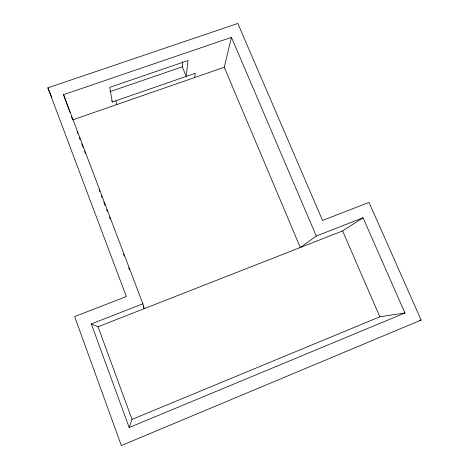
<?xml version="1.0" encoding="UTF-8"?>
<svg xmlns="http://www.w3.org/2000/svg" width="469" height="469" viewBox="0 0 469 469"><rect width="100%" height="100%" fill="white"/><g stroke="black" fill="none" stroke-linecap="round" stroke-linejoin="round"><path stroke-width="0.7" d="M194.688 77.526L195.297 73.264L112.308 102.008L109.746 87.369L187.969 60.524L186.216 76.406L182.265 66.809L182.728 61.82M63.544 94.674L142.863 303.812L91.332 323.95L129.18 427.54L404.929 312.975L363.035 217.768L316.276 236.042L300.301 247.497L224.252 67.26L231.452 37.356L63.544 94.674L69.934 112.408M129.18 427.54L132.024 419.409L98.05 326.764L91.332 323.95M98.05 326.764L342.587 230.924L363.035 217.768M421.144 320.069L121.336 445.55L74.641 316.598L126.337 296.543L47.856 87.832L237.836 23.45L322.543 220.43L369.003 202.409L421.144 320.069L419.691 320.239M132.024 419.409L379.843 316.804L404.929 312.975M224.252 67.26L72.636 119.906L71.411 116.5M109.857 91.725L182.265 66.809M342.587 230.924L379.843 316.804M231.452 37.356L316.276 236.042M47.856 87.832L51.719 97.241M111.798 100.7L112.308 102.008M77.045 131.531L77.825 133.583M79.378 137.687L80.158 139.739M81.712 143.842L83.013 147.266M84.567 151.37L85.346 153.422M99.088 189.669L99.868 191.721M101.421 195.825L102.201 197.877M103.755 201.981L105.05 205.399M106.61 209.502L107.383 211.554M109.459 217.024L110.238 219.076M123.464 253.958L124.238 256.01M128.647 267.635L129.426 269.687M143.168 305.935L144.206 308.672L142.863 303.812M115.954 100.741L116.576 104.651"/></g></svg>
